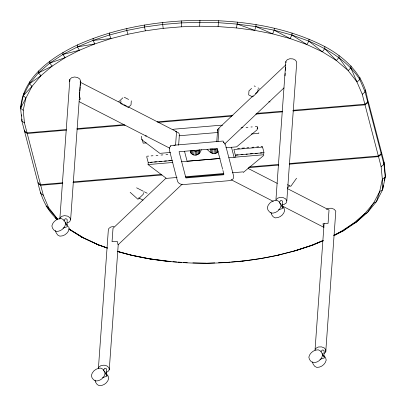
<?xml version="1.0" encoding="UTF-8"?>
<svg xmlns="http://www.w3.org/2000/svg" width="406" height="406" viewBox="0 0 406 406"><rect width="100%" height="100%" fill="white"/><g stroke="black" fill="none" stroke-linecap="round" stroke-linejoin="round"><path stroke-width="0.61" d="M66.203 129.55L27.055 132.869L24.492 131.087L21.888 121.105L20.599 108.275L23.254 95.694L29.399 83.819L38.428 72.923L52.171 66.102L65.107 57.637L79.419 50.258L94.801 43.914L111.031 38.585L127.931 34.226L145.358 30.815L163.192 28.344L181.325 26.806L199.645 26.207L199.96 20.3C242.712 20.447 286.529 26.771 324.871 46.629C345.993 57.835 365.806 76.993 367.714 101.977L364.857 104.22L292.878 110.325M104.017 371.399L104.926 371.779L106.377 375.23L106.676 369.201L105.956 368.425L104.712 368.293L103.342 370.526M280.861 203.969L282.312 207.42L282.612 201.391L281.891 200.615L280.647 200.483L279.511 202.234M59.849 219.067L69.847 79.368L71.618 77.693L74.481 76.988L77.536 77.485L79.804 79.018L80.571 81.104L80.256 85.514M69.736 81.484L69.847 79.368M323.973 353.611L325.744 351.936L325.856 349.82L324.277 347.937L321.501 346.881L318.416 346.988L316 348.226L315.02 350.2L324.1 223.533M217.545 131.001L217.631 129.59L218.824 128.479M27.055 132.869L24.456 122.886L23.218 110.295L20.599 108.275C22.777 77.003 51.704 57.221 77.551 44.893C115.877 27.654 158.152 20.838 199.96 20.3M23.218 110.295L25.898 97.953L23.254 95.694L23.396 93.679M22.036 119.095L21.888 121.105L24.456 122.886M24.492 131.087L24.563 130.082M62.646 182.781L40.544 184.654L37.981 182.873L24.654 131.711L24.725 130.707M20.599 108.275L32.023 86.321L29.399 83.819L29.542 81.804M23.254 95.694L32.023 86.321L40.976 75.668L38.428 72.923L38.575 70.913M57.388 219.636C46.863 210.344 40.96 197.057 38.144 183.497L38.215 182.492M29.399 83.819L40.976 75.668L52.171 66.102L49.755 63.133L49.897 61.123M40.813 192.474L40.742 193.479L43.31 195.261L48.542 207.512L57.398 218.875L55.003 217.565L57.449 219.534M38.428 72.923L49.755 63.133L65.107 57.637L62.874 54.465L63.021 52.455M49.755 63.133L62.874 54.465L79.419 50.258L77.409 46.903L77.551 44.893M67.239 222.96L69.654 221.722L70.634 219.742L79.759 92.446M79.85 91.188L80.165 86.777M62.874 54.465L77.409 46.903L94.801 43.914L93.045 40.412L93.192 38.403M109.706 32.942L109.559 34.952L111.031 38.585L93.045 40.412L77.409 46.903M98.404 368.486L108.295 230.476L108.849 228.411L110.965 226.939L113.969 226.528M120.947 100.896L120.755 103.576L128.291 107.443L131.016 104.87L131.3 100.845M126.911 28.476L126.768 30.491L127.931 34.226M106.26 372.236L107.864 371.647L109.255 369.805L118.242 244.397M144.658 24.989L144.516 26.999L145.358 30.815M141.582 136.284L141.547 139.562L159.878 153.361L170.571 152.458M143.338 192.662L143.216 194.342L137.979 199.295L130.159 192.317M177.087 177.468L166.394 178.371L148.063 164.572L148.21 162.532L146.739 156.894M162.826 22.462L162.679 24.477L163.192 28.344M181.294 20.899L181.325 26.806M175.585 145.074L176.544 131.671L127.621 106.545M178.63 145.206L179.416 134.234L178.615 132.899L176.909 132.036M201.244 149.581C200.549 154.848 194.027 157.325 190.764 152.93L190.932 150.631M191.444 153.803L191.688 150.357M192.464 154.513L192.754 150.489C194.748 151.428 197.301 151.418 199.072 150.012L198.788 154.031M193.733 154.98L194.022 150.961M195.134 155.173L195.423 151.154M196.529 155.067L196.814 151.047M197.783 154.676L198.072 150.651M199.437 153.199L199.681 149.753M218.722 20.691L218.058 26.583L199.645 26.207M218.25 151.529C216.606 154.173 212.541 154.082 210.293 152.28L210.541 148.829M211.343 152.966L211.633 148.946L214.317 149.56L216.946 149.017L216.657 153.037M212.627 153.417L212.917 149.393M214.033 153.585L214.317 149.56M215.419 153.453L215.708 149.433M216.758 141.78L217.631 129.59M218.027 141.476L218.986 128.068L253.09 95.816M217.636 152.377L217.799 150.078M218.058 26.583L236.449 27.948L237.459 22.107M235.206 157.183L235.353 155.143L233.881 149.499L262.352 147.084M236.449 27.948L254.699 30.354L255.897 26.603L256.044 24.588M257.835 91.949L258.028 89.269M257.302 127.717L257.16 129.758L236.612 146.855L225.924 147.764M258.82 132.716L258.774 133.361L251.35 133.99M93.045 40.412L109.559 34.952L126.768 30.491L144.516 26.999L162.679 24.477L181.152 22.909L199.818 22.31L218.575 22.7L237.312 24.116L254.699 30.354L272.644 33.865L274.172 30.217L274.314 28.207M286.803 200.868L296.74 62.23L295.553 60.225L293.005 58.916L289.904 58.718L287.235 59.697L285.844 61.545L275.907 200.183L277.298 198.341L279.967 197.362L283.068 197.555L285.616 198.864L286.803 200.868L286.25 202.939L284.134 204.406L282.332 204.654M285.027 75.836L285.2 73.4M285.418 70.355L285.636 67.305M237.312 24.116L255.897 26.603L272.644 33.865L290.097 38.555L291.924 35.038L292.071 33.028M255.897 26.603L274.172 30.217L290.097 38.555L306.794 44.508L308.9 41.153L309.042 39.143M274.172 30.217L291.924 35.038L306.794 44.508L322.379 51.801L324.724 48.644L324.871 46.629M291.924 35.038L308.9 41.153L322.379 51.801L336.381 60.509L338.919 57.566L339.061 55.556M325.744 351.936L335.798 211.181L334.214 209.293L331.438 208.237L328.352 208.344L326.419 209.339M364.857 104.22L362.259 94.238L350.85 67.909L350.997 65.894M359.949 77.495L359.807 79.505L365.111 91.995L367.714 101.977M365.258 89.985L365.111 91.995L362.259 94.238M381.204 153.762L367.877 102.601L368.019 100.592L381.346 151.753L381.204 153.762L378.351 156L289.321 163.552M333.91 235.521L340.456 231.862L353.398 223.396L356.103 222.341L364.593 213.83L373.545 203.173L376.458 201.655L379.671 191.546L382.35 179.203L385.253 177.199L383.964 164.369L381.366 154.387L381.508 152.377L384.112 162.359L385.401 175.189L385.253 177.199L382.604 189.78L376.458 201.655L367.425 212.551L356.103 222.341L342.979 231.009L334.036 235.663M384.112 162.359L383.964 164.369L381.112 166.607L382.35 179.203L382.604 189.78L379.671 191.546L373.545 203.173L367.425 212.551L364.593 213.83L353.398 223.396L342.979 231.009L340.456 231.862L333.854 235.267M382.604 189.78L383.254 185.375M190.663 151.017L190.764 152.93M384.264 180.579L384.893 177.584M385.147 176.387L385.401 175.189M98.496 368.602L98.912 367.049L101.028 365.578L104.032 365.172L106.976 365.953L108.925 367.679L109.255 369.805M63.854 220.991L65.224 218.753L66.467 218.89L67.193 219.661L66.888 225.69L65.437 222.239M321.044 351.748L322.181 350.002L323.425 350.134L324.145 350.911L323.846 356.94L322.394 353.489M80.084 82.093L80.571 81.104M170.261 146.571L169.439 147.835L169.353 149.885L177.559 181.375C178.478 183.806 181.315 184.644 183.7 184.527L229.294 180.665L231.212 180.218L232.699 179.3L233.521 178.036L233.607 175.986L225.401 144.49L224.645 143.151L223.214 142.08M296.563 178.234L290.797 186.334L287.57 184.674M117.273 251.426C145.987 259.967 176.026 263.291 205.923 263.286L214.749 262.885M350.85 67.909L348.17 70.619L357.021 81.982L359.807 79.505C347.942 61.133 328.586 49.583 308.9 41.153M118.74 101.733L122.851 97.841M59.905 218.007L61.676 216.332L64.544 215.632L67.599 216.124L69.868 217.657L70.634 219.742M251.588 88.391L248.969 90.868L248.68 94.892L252.598 96.902L257.399 92.36M166.013 178.168L113.015 228.294L112.051 241.702L117.161 241.271L118.08 244.798L182.142 184.212M255.394 93.634L285.814 64.869M224.518 144.135L283.967 87.909M287.692 187.704L289.534 185.963M243.285 172.464L263.829 155.366M293.041 110.95L365.019 104.844L367.877 102.601M289.483 164.176L378.514 156.625L381.366 154.387M323.247 240.504L312.808 245.062L296.294 250.522L277.633 255.272C254.09 260.459 230.024 263.012 205.923 263.286M323.237 240.733L312.808 245.062L294.538 250.913L277.633 255.272M322.729 240.651L310.768 245.579L294.538 250.913M63.026 228.116L67.64 226.584L67.036 224.376M278.45 209.841L283.063 208.314L282.454 206.106L284.053 208.242L284.687 210.567C283.748 214.845 279.638 218.012 275.268 217.89L273.182 216.789L271.558 214.535L270.954 212.328M102.515 377.651L107.128 376.123L106.524 373.916L108.118 376.052L108.752 378.377C107.813 382.655 103.703 385.822 99.333 385.7L97.252 384.599L95.623 382.345L95.019 380.138M319.984 359.361L324.597 357.833L323.988 355.626L325.587 357.762L326.221 360.086C325.282 364.365 321.171 367.531 316.802 367.41L314.716 366.308L313.092 364.055L312.488 361.847M224.244 262.692L230.248 262.093M260.205 258.683L279.089 254.983M242.372 261.154L261.342 258.475M79.211 99.323L80.347 99.226L79.429 95.699L80.388 82.291L122.561 103.946M76.937 128.641L124.292 124.622M157.127 121.836L232.897 115.411M256.886 113.375L282.145 111.234M24.654 131.711L27.217 133.493L66.366 130.174M77.099 129.265L125.089 125.195M157.919 122.409L231.796 116.141M255.79 114.106L282.307 111.858M175.407 131.762L176.544 131.671M145.297 135.969L146.536 135.863M241.103 127.844L242.961 127.687M246.056 127.423L247.914 127.266M251.004 127.007L252.243 126.9M255.338 126.636L257.196 126.479L257.785 128.748M179.01 135.777L217.545 132.508M146.256 142.902L143.161 143.166L142.136 139.217M179.376 151.707L217.114 148.51M146.784 156.249L148.642 156.092M151.118 155.884L152.976 155.726M156.066 155.462L157.924 155.305M161.02 155.041L162.877 154.884M165.973 154.625L167.825 154.468M237.642 148.545L239.499 148.388M241.971 148.175L244.448 147.967M246.924 147.759L248.782 147.601M251.877 147.337L253.73 147.18M256.825 146.916L258.683 146.759M261.159 146.551L262.398 146.444M150.266 162.329L152.123 162.172M154.6 161.964L156.457 161.806M159.548 161.542L161.405 161.385M164.501 161.126L166.358 160.969M168.835 160.756L171.312 160.548M236.17 155.046L238.028 154.889M241.123 154.625L242.981 154.468M246.072 154.204L247.31 154.102M250.406 153.838L252.263 153.681M255.359 153.417L257.216 153.26M260.307 152.996L262.164 152.839M148.21 162.532L172.347 160.487M235.353 155.143L263.819 152.727L263.677 154.767L228.898 157.716M148.063 164.572L172.819 162.476M181.578 161.73L220.062 158.467L187.1 161.233L184.563 151.484M73.379 181.868L161.146 174.423M249.543 166.927L278.587 164.466M38.144 183.497L40.707 185.278L62.808 183.4M72.913 182.548L161.938 174.996M248.442 167.658L278.749 165.09M185.263 176.772L223.63 173.519M232.435 172.773L243.128 171.865M185.948 177.326L223.884 174.108L222.93 170.449M223.838 174.747L185.902 177.965L179.076 151.763M231.476 261.992L243.174 260.997M218.484 262.763L224.706 262.565M192.906 262.89L206.04 263.164M173.88 145.323L174.915 145.384M118.07 251.558L131.686 255.257L150.87 259.14L149.956 258.871L171.043 261.545M172.915 261.687L176.661 261.971M177.909 262.063L181.66 262.347M183.532 262.489L187.278 262.773M149.956 258.871L169.114 261.55L168.541 261.357M268.802 101.723L270.046 101.916M149.347 258.754L131.686 255.257L132.919 255.628L118.085 251.573M107.123 247.964L96.958 244.321L81.129 236.83L69.04 229.233M107.108 247.949L96.958 244.321L107.494 248.117M254.207 85.915L255.318 86.488M258.099 87.914L259.211 88.488M124.307 97.252L128.611 99.465M123.688 104.525L126.499 105.971M248.056 168.394L277.298 183.405M287.418 188.607L329.027 209.973L328.068 223.381L322.958 223.813L323.876 227.345L282.266 205.974M79.175 101.683L169.708 148.175M231.095 179.701L273.268 201.356M136.604 187.811L143.282 191.241M144.394 191.815L147.18 193.241M138.649 197.895L143.019 200.138M279.358 202.98L280.399 203.528L281.008 205.735C280.201 210.095 276.009 213.297 271.619 213.18L269.503 211.962L267.94 209.943L267.3 207.618C268.244 203.34 272.355 200.173 276.725 200.295L278.805 201.391L280.399 203.528M68.563 228.888L83.189 237.693L98.775 244.991L81.129 236.83L83.189 237.693L69.187 228.989M48.542 207.512L46.051 205.969L57.398 218.875M207.045 149.403L210.293 152.28M324.724 48.644L336.381 60.509L348.17 70.619L338.919 57.566M68.629 226.512L69.264 228.837C68.325 233.115 64.214 236.282 59.844 236.16L57.764 235.064L56.135 232.811L55.531 230.598M365.019 104.844L378.351 156M378.514 156.625L381.112 166.607M262.545 147.013L264.022 152.681M231.445 147.18L234.125 157.472M223.594 142.805L223.138 141.044L170.474 145.51L170.779 146.688M217.215 148.515L222.615 169.231M27.217 133.493L40.544 184.654M40.707 185.278L43.31 195.261M282.079 206.172L282.312 207.42M106.149 373.982L106.377 375.23M285.844 61.545L286.012 62.605M20.747 106.265L20.929 108.097M21.604 114.817L21.726 116.04M222.478 125.352A5.293 3.608 4.1 0 0 220.417 125.251L174.819 129.118A5.293 3.608 4.1 0 0 172.9 129.56M65.584 224.01C64.777 228.365 60.585 231.567 56.195 231.45L54.079 230.232L52.516 228.213L51.882 225.888C52.821 221.61 56.931 218.443 61.301 218.565L63.382 219.661L64.98 221.798L65.584 224.01M105.073 373.545C104.266 377.905 100.074 381.107 95.684 380.99L93.568 379.772L92.005 377.753L91.37 375.428C92.309 371.15 96.42 367.983 100.789 368.105L102.87 369.201L104.469 371.338L105.073 373.545M322.542 355.255C321.735 359.614 317.543 362.817 313.153 362.695L311.037 361.482L309.473 359.462L308.834 357.138C309.778 352.86 313.889 349.693 318.258 349.815L320.339 350.911L321.933 353.047L322.542 355.255"/></g></svg>
